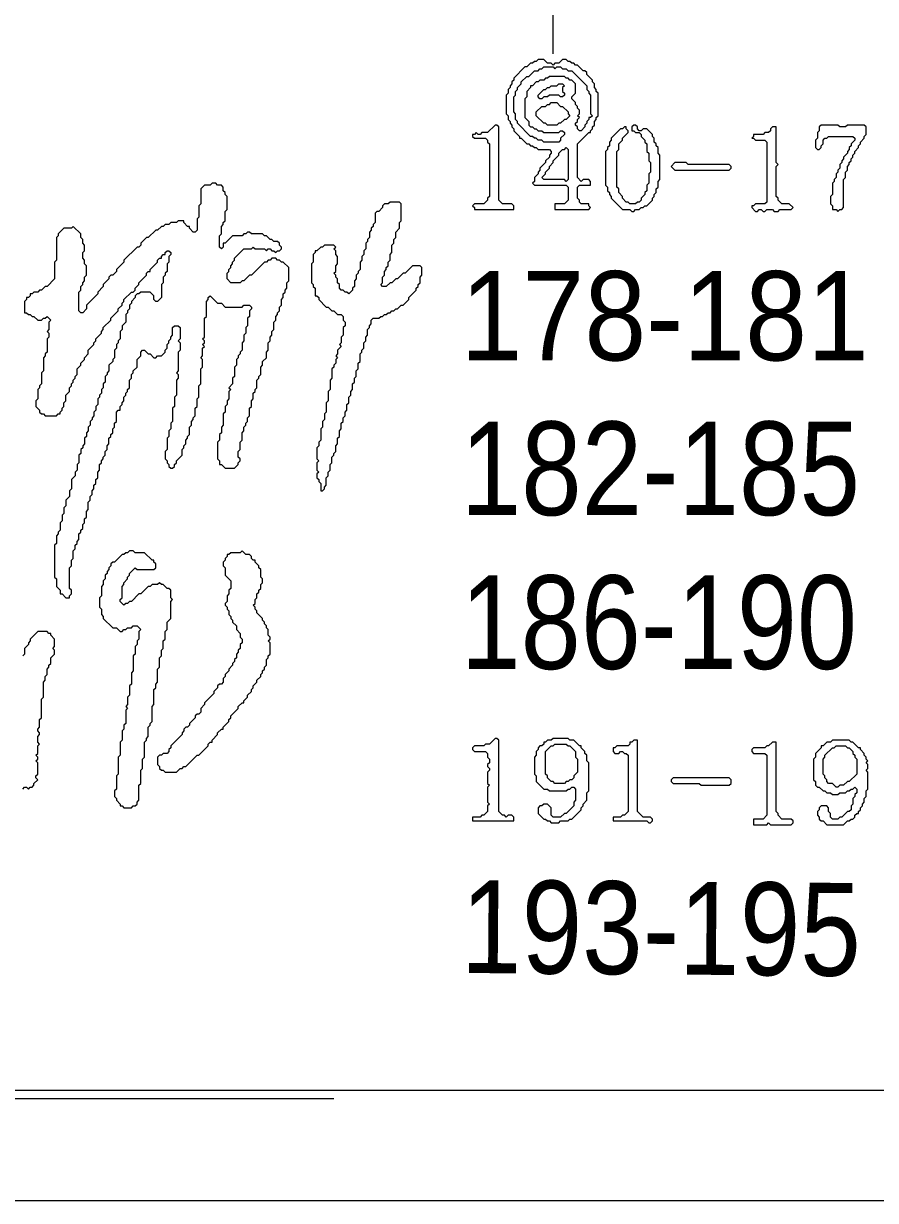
# Model space of a CAD drawing. Header units: millimetres. Extents: x 4 to 412, y 4 to 290.
# Drawn here: x 256.7 to 296.5, y 3.6 to 58.5 of the extents above; entities that cross this region are included whole.
import ezdxf

# ---------------------------------------------------------------- set-up
doc = ezdxf.new("R2010")
doc.units = ezdxf.units.MM
for name, color, linetype, lineweight in [('OCR_TEXT', 6, 'CONTINUOUS', 0), ('TRACE_CURVE', 6, 'CONTINUOUS', 0), ('TRACE_STRAIGHT', 5, 'CONTINUOUS', 0), ('TRACE_TEXT_SYMBOL', 6, 'CONTINUOUS', 0)]:
    doc.layers.add(name, color=color, linetype=linetype, lineweight=lineweight)
doc.styles.add('wqy-unicode', font='wqy-unicode')

msp = doc.modelspace()

# ---------------------------------------------------------------- linework, layer by layer
at = {"layer": 'TRACE_CURVE', "color": 6}
for points in [[(265.525, 51.056), (265.438, 50.968), (265.175, 50.968), (265, 50.793), (265, 50.093), (264.912, 50.005), (264.912, 49.479), (264.825, 49.392), (264.825, 48.866), (264.737, 48.779), (264.65, 48.779), (264.474, 48.954), (264.474, 49.042), (264.387, 49.042), (264.212, 49.217), (264.212, 49.304), (263.949, 49.304), (263.861, 49.217), (263.599, 49.217), (263.511, 49.129), (263.336, 49.129), (263.248, 49.042), (263.161, 49.042), (262.986, 48.866), (262.898, 48.866), (262.548, 48.516), (262.46, 48.516), (262.198, 48.253), (262.198, 48.166), (262.11, 48.078), (262.022, 48.078), (261.409, 47.465), (261.409, 47.378), (261.059, 47.027), (261.059, 46.94), (260.884, 46.765), (260.796, 46.765), (260.709, 46.677), (260.709, 46.59), (260.446, 46.327), (260.446, 46.239), (260.183, 45.977), (260.183, 45.889), (259.658, 45.363), (259.658, 45.188), (259.483, 45.013), (259.395, 45.013), (259.308, 45.101), (259.308, 45.977), (259.395, 46.064), (259.395, 46.239), (259.483, 46.327), (259.483, 46.414), (259.57, 46.502), (259.57, 46.677), (259.658, 46.765), (259.658, 47.203), (259.57, 47.29), (259.57, 47.465), (259.483, 47.553), (259.483, 47.816), (259.57, 47.903), (259.57, 48.166), (259.483, 48.253)], [(265.876, 48.078), (265.876, 48.604), (265.963, 48.691), (265.963, 49.042), (266.051, 49.129), (266.051, 49.217), (266.138, 49.304), (266.138, 49.742), (266.226, 49.83), (266.226, 50.443), (266.138, 50.53), (266.138, 50.618), (266.051, 50.706), (266.051, 50.881), (265.963, 50.968), (265.788, 50.968), (265.7, 51.056), (265.525, 51.056)], [(273.845, 50.18), (273.757, 50.093), (273.582, 50.093), (273.495, 50.005), (273.495, 49.917), (273.319, 49.742), (273.232, 49.742), (273.144, 49.655), (273.144, 49.217), (273.057, 49.129), (273.057, 49.042), (272.969, 48.954), (272.969, 48.866), (272.882, 48.779), (272.882, 48.516), (272.794, 48.429), (272.794, 48.341), (272.706, 48.253), (272.706, 47.991), (272.619, 47.903), (272.619, 47.728), (272.531, 47.64), (272.531, 47.465), (272.444, 47.378), (272.444, 47.027), (272.356, 46.94), (272.356, 46.852), (272.269, 46.765), (272.269, 46.59), (272.181, 46.502), (272.181, 46.239), (272.093, 46.152), (272.093, 46.064), (271.918, 45.889), (271.831, 45.977), (271.743, 45.977), (271.656, 46.064), (271.568, 46.064), (271.48, 46.152), (271.48, 46.327), (271.393, 46.414), (271.393, 46.59), (271.305, 46.677), (271.305, 46.765), (271.218, 46.852), (271.305, 46.94), (271.305, 47.203), (271.393, 47.29), (271.393, 47.64), (271.305, 47.728), (271.305, 47.903), (271.218, 47.991), (271.305, 48.078), (271.218, 48.166), (270.78, 48.166), (270.692, 48.078), (270.605, 48.078), (270.429, 47.903), (270.342, 47.903), (270.342, 47.816), (270.254, 47.728), (270.254, 47.378), (270.167, 47.29), (270.167, 46.414)], [(274.458, 45.363), (274.721, 45.626), (274.721, 45.714), (275.071, 46.064), (275.071, 46.152), (275.159, 46.239), (275.159, 46.327), (275.246, 46.414), (275.246, 46.677), (275.334, 46.765), (275.334, 47.115), (275.246, 47.203), (274.896, 47.203), (274.545, 46.852), (274.458, 46.852), (274.195, 46.59), (274.108, 46.59), (273.932, 46.414), (273.845, 46.414), (273.67, 46.239), (273.495, 46.239), (273.407, 46.327), (273.495, 46.414), (273.495, 46.677), (273.582, 46.765), (273.582, 46.94), (273.67, 47.027), (273.67, 47.115), (273.757, 47.203), (273.757, 47.378), (273.845, 47.465), (273.845, 47.728), (273.932, 47.816), (273.932, 48.166), (274.02, 48.253), (274.02, 48.429), (274.108, 48.516), (274.108, 48.779), (274.283, 48.954), (274.283, 49.217), (274.37, 49.304), (274.37, 50.093), (274.283, 50.18), (273.845, 50.18)], [(259.483, 48.253), (259.483, 48.429), (259.395, 48.516), (259.395, 48.691), (259.045, 49.042), (258.957, 48.954), (258.607, 48.954), (258.344, 48.691), (258.344, 48.604), (258.257, 48.516), (258.257, 47.465), (258.169, 47.378), (258.169, 46.59), (257.819, 46.239), (257.731, 46.239), (257.556, 46.064), (257.468, 46.064), (257.381, 45.977), (257.206, 45.977), (257.118, 45.889), (257.031, 45.889), (257.031, 45.801), (256.943, 45.714), (256.855, 45.714), (256.855, 45.626), (256.768, 45.539), (256.768, 45.013), (256.855, 45.013), (256.943, 44.926), (257.031, 44.926), (257.118, 44.838), (257.206, 44.838), (257.381, 44.663), (257.556, 44.663), (257.644, 44.75), (257.731, 44.75), (257.819, 44.838), (257.994, 44.663), (257.906, 44.575), (257.906, 44.225), (257.819, 44.137), (257.906, 44.05), (257.906, 43.875), (257.819, 43.787), (257.819, 43.174), (257.731, 43.087), (257.731, 42.999), (257.644, 42.911), (257.644, 42.298), (257.556, 42.211), (257.556, 41.685), (257.468, 41.598), (257.468, 41.51), (257.381, 41.423), (257.381, 40.985), (257.293, 40.897), (257.293, 40.634), (257.468, 40.459), (257.468, 40.372), (257.556, 40.284), (257.644, 40.284), (257.731, 40.197), (258.257, 40.197), (258.344, 40.284)], [(269.116, 46.502), (269.116, 47.115), (268.853, 47.378), (268.766, 47.378), (268.678, 47.465), (268.59, 47.465), (268.503, 47.553), (268.328, 47.553), (268.24, 47.465), (268.153, 47.465), (268.065, 47.378), (267.977, 47.378), (267.364, 46.765), (267.277, 46.765), (267.014, 46.502), (266.927, 46.502), (266.839, 46.414), (266.401, 46.414), (266.226, 46.59), (266.226, 46.852), (266.314, 46.94), (266.314, 47.027), (266.401, 47.115), (266.401, 47.203), (266.489, 47.29), (266.489, 47.378), (266.576, 47.465), (266.576, 47.553), (267.014, 47.991), (267.364, 47.991), (267.452, 48.078), (267.54, 47.991), (267.977, 47.991), (268.065, 47.903), (268.153, 47.991), (268.24, 47.991), (268.328, 47.903), (268.415, 47.903), (268.503, 47.816), (268.59, 47.903), (268.678, 47.903), (268.766, 47.991), (268.766, 48.078), (268.678, 48.166), (268.678, 48.253), (268.59, 48.341), (268.415, 48.341), (268.328, 48.429), (268.24, 48.429), (268.065, 48.604), (267.977, 48.604), (267.89, 48.691), (267.364, 48.691), (267.277, 48.779), (267.189, 48.779), (267.102, 48.691), (267.014, 48.691), (266.927, 48.604), (266.489, 48.604), (266.138, 48.253), (266.051, 48.253), (266.051, 48.078), (265.963, 47.991), (265.876, 48.078)], [(258.344, 40.284), (258.432, 40.284), (258.432, 40.372), (258.519, 40.459), (258.519, 40.547), (258.607, 40.634), (258.607, 40.81), (258.695, 40.897), (258.695, 41.16), (258.87, 41.335), (258.87, 41.51), (258.957, 41.598), (258.957, 41.685), (259.045, 41.773), (259.045, 41.861), (259.132, 41.948), (259.132, 42.036), (259.22, 42.123), (259.22, 42.386), (259.395, 42.561), (259.395, 42.649), (259.57, 42.824), (259.57, 42.911), (259.745, 43.087), (259.745, 43.262), (260.008, 43.524), (260.008, 43.612), (260.096, 43.7), (260.096, 43.787), (260.358, 44.05), (260.358, 44.137), (260.446, 44.225), (260.446, 44.313), (260.796, 44.663), (260.796, 44.75), (261.147, 45.101), (261.147, 45.188), (261.322, 45.363), (261.322, 45.451), (261.409, 45.539), (261.409, 45.626), (261.76, 45.977), (261.847, 45.977), (261.935, 46.064), (261.935, 46.152), (262.11, 46.327), (262.11, 46.414), (262.46, 46.765), (262.46, 46.852), (262.548, 46.94), (262.635, 46.94), (262.635, 47.027), (262.986, 47.378), (262.986, 47.465), (263.073, 47.553), (263.161, 47.553), (263.161, 47.64), (263.248, 47.728), (263.336, 47.728), (263.336, 47.816), (263.424, 47.903), (263.511, 47.903), (263.599, 47.816), (263.599, 47.728)], [(263.599, 47.728), (263.511, 47.64), (263.511, 47.378), (263.424, 47.29), (263.424, 46.94), (263.336, 46.852), (263.336, 46.765), (263.248, 46.677), (263.248, 46.414), (263.161, 46.327), (263.161, 45.714), (262.986, 45.539), (262.898, 45.539), (262.811, 45.626), (262.811, 45.801), (262.635, 45.977), (262.198, 45.977), (262.11, 45.889), (262.022, 45.889), (261.935, 45.801), (261.935, 45.714), (261.76, 45.539), (261.76, 45.451), (261.672, 45.363), (261.672, 45.188), (261.584, 45.101), (261.584, 45.013), (261.497, 44.926), (261.497, 44.575), (261.322, 44.4), (261.322, 44.225), (261.234, 44.137), (261.234, 43.787), (261.147, 43.7), (261.147, 43.612), (261.059, 43.524), (261.059, 43.349), (260.971, 43.262), (260.971, 42.911), (260.884, 42.824), (260.884, 42.736), (260.709, 42.561), (260.709, 42.298), (260.621, 42.211), (260.621, 42.123), (260.534, 42.036), (260.534, 41.773), (260.446, 41.685), (260.446, 41.51), (260.358, 41.423), (260.358, 41.248), (260.271, 41.16), (260.271, 41.072), (260.183, 40.985), (260.183, 40.722), (260.096, 40.634), (260.096, 40.459), (260.008, 40.372), (260.008, 40.197), (259.921, 40.109), (259.921, 40.021), (259.833, 39.934), (259.833, 39.759), (259.745, 39.671)], [(265.788, 38.971), (265.788, 38.182), (265.876, 38.095), (265.876, 37.92), (265.963, 37.92), (266.138, 37.745), (266.576, 37.745), (266.751, 37.92), (266.751, 38.007), (266.839, 38.095), (266.839, 38.182), (266.751, 38.27), (266.751, 38.533), (266.839, 38.62), (266.839, 38.971), (266.927, 39.058), (266.927, 39.408), (267.014, 39.496), (267.014, 39.671), (267.102, 39.759), (267.102, 39.846), (267.189, 39.934), (267.189, 40.109), (267.277, 40.197), (267.277, 40.547), (267.364, 40.634), (267.364, 40.897), (267.452, 40.985), (267.452, 41.248), (267.54, 41.335), (267.54, 41.423), (267.627, 41.51), (267.627, 41.861), (267.715, 41.948), (267.715, 42.036), (267.802, 42.123), (267.802, 42.474), (267.89, 42.561), (267.89, 42.736), (268.065, 42.911), (268.065, 43.174), (268.153, 43.262), (268.153, 43.612), (268.24, 43.7), (268.24, 43.875), (268.328, 43.962), (268.328, 44.137), (268.415, 44.225), (268.415, 44.575), (268.503, 44.663), (268.503, 44.838), (268.59, 44.926), (268.59, 45.013), (268.678, 45.101), (268.678, 45.276), (268.766, 45.363), (268.766, 45.626), (268.853, 45.714), (268.853, 45.889), (268.941, 45.977), (268.941, 46.064), (269.028, 46.152), (269.028, 46.414), (269.116, 46.502)], [(270.167, 46.414), (270.254, 46.327), (270.254, 46.239), (270.342, 46.152), (270.342, 45.801), (270.429, 45.801), (270.517, 45.714), (270.517, 45.626), (270.867, 45.276), (270.955, 45.276), (271.13, 45.101), (271.218, 45.101), (271.393, 44.926), (271.568, 44.926), (271.656, 44.838), (271.656, 44.663), (271.743, 44.575), (271.743, 44.4), (271.656, 44.313), (271.656, 43.962), (271.568, 43.875), (271.568, 43.612), (271.48, 43.524), (271.568, 43.437), (271.393, 43.262), (271.393, 43.087), (271.305, 42.999), (271.393, 42.911), (271.305, 42.824), (271.305, 42.649), (271.218, 42.561), (271.218, 42.474), (271.13, 42.386), (271.13, 41.948), (271.043, 41.861), (271.043, 41.423), (270.955, 41.335), (270.955, 40.897), (270.867, 40.81), (270.867, 40.372), (270.78, 40.284), (270.78, 40.021), (270.692, 39.934), (270.692, 39.671), (270.605, 39.584), (270.605, 39.058), (270.517, 38.971), (270.517, 38.795), (270.429, 38.708), (270.429, 38.182), (270.517, 38.095), (270.429, 38.007), (270.429, 37.657), (270.517, 37.569), (270.429, 37.482), (270.429, 37.307), (270.517, 37.219), (270.517, 37.132), (270.605, 37.044), (270.605, 36.694), (270.692, 36.694), (270.78, 36.781), (270.78, 36.869), (270.867, 36.956)], [(264.912, 41.072), (264.912, 41.598), (265, 41.685), (265, 42.386), (265.087, 42.474), (265.087, 42.824), (265, 42.911), (265.087, 42.999), (265.087, 43.349), (265.175, 43.437), (265.087, 43.524), (265.175, 43.612), (265.175, 43.7), (265.087, 43.787), (265.175, 43.875), (265.175, 44.75), (265.263, 44.838), (265.263, 45.539), (265.35, 45.626), (265.35, 45.714), (265.438, 45.801), (265.788, 45.451), (265.963, 45.451), (266.138, 45.276), (266.927, 45.276), (267.014, 45.363), (267.277, 45.363), (267.364, 45.276), (267.364, 45.188), (267.277, 45.101), (267.277, 44.838), (267.189, 44.75), (267.189, 44.4), (267.102, 44.313), (267.102, 44.05), (267.014, 43.962), (267.014, 43.7), (266.927, 43.612), (266.927, 43.262), (266.839, 43.174), (266.839, 43.087), (266.751, 42.999), (266.751, 42.911), (266.664, 42.824), (266.664, 42.561), (266.576, 42.474), (266.576, 42.036), (266.489, 41.948), (266.489, 41.685), (266.314, 41.51), (266.401, 41.423), (266.314, 41.335), (266.314, 40.985), (266.226, 40.897), (266.226, 40.722), (266.138, 40.634), (266.138, 40.372), (266.051, 40.284), (266.051, 39.759), (265.963, 39.671), (265.963, 39.408), (265.876, 39.321), (265.876, 39.058), (265.788, 38.971)], [(270.867, 36.956), (270.867, 37.307), (270.955, 37.394), (270.955, 37.569), (271.043, 37.657), (271.043, 37.92), (271.13, 38.007), (271.13, 38.27), (271.218, 38.358), (271.218, 38.445), (271.305, 38.533), (271.305, 38.795), (271.393, 38.883), (271.393, 39.146), (271.48, 39.233), (271.48, 39.496), (271.568, 39.584), (271.568, 39.846), (271.656, 39.934), (271.656, 40.109), (271.743, 40.197), (271.743, 40.372), (271.831, 40.459), (271.831, 40.722), (271.918, 40.81), (271.918, 41.072), (272.006, 41.16), (272.006, 41.335), (272.093, 41.423), (272.093, 41.685), (272.181, 41.773), (272.181, 41.948), (272.269, 42.036), (272.269, 42.298), (272.356, 42.386), (272.356, 42.649), (272.444, 42.736), (272.444, 43.087), (272.531, 43.174), (272.531, 43.262), (272.619, 43.349), (272.619, 43.612), (272.706, 43.7), (272.706, 43.875), (272.794, 43.962), (272.794, 44.225), (272.882, 44.313), (272.882, 44.4), (272.969, 44.488), (272.969, 44.663), (273.057, 44.75), (273.319, 44.75), (273.407, 44.838), (273.495, 44.838), (273.582, 44.926), (273.67, 44.926), (273.757, 45.013), (273.845, 45.013), (273.932, 45.101), (274.02, 45.101), (274.108, 45.188), (274.195, 45.188), (274.37, 45.363), (274.458, 45.363)], [(263.336, 43.262), (263.424, 43.349), (263.424, 43.524), (263.511, 43.612), (263.511, 43.7), (263.599, 43.787), (263.599, 43.875), (263.686, 43.962), (263.686, 44.313), (263.774, 44.4), (263.949, 44.4), (264.037, 44.313), (264.037, 43.787), (263.949, 43.7), (264.037, 43.612), (264.037, 43.262), (263.949, 43.174), (263.949, 42.298), (263.861, 42.211), (263.949, 42.123), (263.949, 41.948), (263.861, 41.861), (263.861, 41.16), (263.774, 41.072), (263.774, 40.634), (263.686, 40.547), (263.686, 39.934), (263.599, 39.846), (263.599, 39.584), (263.511, 39.496), (263.511, 39.233), (263.424, 39.146), (263.424, 38.62), (263.336, 38.533), (263.336, 38.182), (263.424, 38.095), (263.424, 38.007), (263.511, 37.92), (263.511, 37.832), (263.599, 37.745), (263.686, 37.745), (263.774, 37.832), (263.774, 37.92), (263.861, 38.007), (263.861, 38.095), (264.124, 38.358), (264.124, 38.62), (264.212, 38.708), (264.212, 38.795), (264.299, 38.883), (264.299, 39.058), (264.387, 39.146), (264.387, 39.233), (264.474, 39.321), (264.474, 39.671), (264.562, 39.759), (264.562, 39.934), (264.65, 40.021), (264.65, 40.109), (264.737, 40.197), (264.737, 40.547), (264.825, 40.634), (264.825, 40.985), (264.912, 41.072)], [(259.658, 35.73), (259.745, 35.818), (259.745, 36.168), (259.833, 36.256), (259.833, 36.431), (259.921, 36.518), (259.921, 36.694), (260.008, 36.781), (260.008, 36.956), (260.096, 37.044), (260.096, 37.219), (260.183, 37.307), (260.183, 37.569), (260.271, 37.657), (260.271, 37.92), (260.358, 38.007), (260.358, 38.095), (260.446, 38.182), (260.446, 38.27), (260.534, 38.358), (260.534, 38.533), (260.621, 38.62), (260.621, 38.795), (260.709, 38.883), (260.709, 39.146), (260.796, 39.233), (260.796, 39.321), (260.884, 39.408), (260.884, 39.584), (260.971, 39.671), (260.971, 39.846), (261.059, 39.934), (261.059, 40.372), (261.147, 40.459), (261.234, 40.459), (261.234, 40.634), (261.322, 40.722), (261.322, 40.81), (261.409, 40.897), (261.409, 41.072), (261.497, 41.16), (261.497, 41.248), (261.584, 41.335), (261.584, 41.423), (261.672, 41.51), (261.672, 41.861), (261.76, 41.948), (261.76, 42.123), (261.847, 42.211), (261.847, 42.298), (262.022, 42.474), (262.022, 42.824), (262.198, 42.999), (262.198, 43.174), (262.285, 43.262), (262.373, 43.262), (262.548, 43.087), (262.635, 43.087), (262.811, 42.911), (262.898, 42.911), (262.986, 42.999), (263.161, 42.999), (263.336, 43.174), (263.336, 43.262)], [(259.745, 39.671), (259.745, 39.496), (259.658, 39.408), (259.658, 39.233), (259.57, 39.146), (259.57, 38.883), (259.483, 38.795), (259.483, 38.708), (259.395, 38.62), (259.395, 38.445), (259.308, 38.358), (259.308, 38.007), (259.22, 37.92), (259.22, 37.657), (259.132, 37.569), (259.132, 37.394), (258.957, 37.219), (258.957, 36.781), (258.87, 36.694), (258.87, 36.431), (258.695, 36.256), (258.695, 35.993), (258.607, 35.905), (258.607, 35.643), (258.519, 35.555), (258.519, 35.292), (258.432, 35.205), (258.432, 34.855), (258.344, 34.767), (258.344, 34.679), (258.257, 34.592), (258.257, 34.242), (258.169, 34.154), (258.169, 32.665), (258.257, 32.578), (258.257, 32.227), (258.432, 32.052), (258.432, 31.877), (258.519, 31.877), (258.695, 31.702), (258.87, 31.702), (258.87, 31.789), (258.957, 31.877), (258.957, 32.052), (258.87, 32.14), (258.87, 33.103), (258.957, 33.191), (258.957, 33.453), (259.045, 33.541), (259.045, 33.891), (259.132, 33.979), (259.132, 34.154), (259.22, 34.242), (259.22, 34.329), (259.308, 34.417), (259.308, 34.679), (259.395, 34.767), (259.395, 34.855), (259.483, 34.942), (259.483, 35.117), (259.57, 35.205), (259.57, 35.38), (259.658, 35.468), (259.658, 35.73)]]:
    msp.add_lwpolyline(points, dxfattribs=at)
at = {"layer": 'TRACE_STRAIGHT', "color": 5}
for p, q in [((281.457, 78.341), (281.457, 57.098)), ((14.236, 8.327), (271.213, 8.327)), ((163.708, 8.705), (389.542, 8.705)), ((3.793, 3.558), (412.103, 3.558))]:
    msp.add_line(p, q, dxfattribs=at)
at = {"layer": 'TRACE_TEXT_SYMBOL', "color": 6}
for points in [[(280.763, 56.836), (280.676, 56.748), (280.588, 56.748), (280.501, 56.661), (280.413, 56.661), (280.238, 56.485), (280.15, 56.485), (279.625, 55.96), (279.625, 55.872), (279.537, 55.785), (279.537, 55.697), (279.45, 55.61), (279.45, 55.522), (279.362, 55.435), (279.362, 55.259), (279.275, 55.172), (279.275, 54.296), (279.362, 54.209), (279.362, 54.033), (279.45, 53.946), (279.45, 53.858), (279.537, 53.771), (279.537, 53.683), (279.625, 53.595), (279.625, 53.508), (279.888, 53.245), (279.888, 53.158), (279.975, 53.158), (280.238, 52.895), (280.325, 52.895), (280.413, 52.807), (280.501, 52.807), (280.588, 52.72), (280.676, 52.72), (280.763, 52.632), (281.289, 52.632), (281.376, 52.545), (281.376, 52.457), (281.289, 52.369), (281.289, 52.282), (281.114, 52.107), (281.114, 52.019), (280.851, 51.756), (280.851, 51.669), (280.763, 51.581), (280.763, 51.494), (280.588, 51.319), (280.588, 51.143), (280.501, 51.056), (280.588, 50.968), (282.077, 50.968), (282.164, 50.881), (282.164, 50.268), (281.989, 50.093), (281.551, 50.093), (281.551, 49.83), (283.128, 49.83), (283.215, 49.917), (283.128, 50.005), (283.128, 50.093), (282.777, 50.093), (282.69, 50.18), (282.69, 50.268), (282.602, 50.355)], [(282.602, 50.355), (282.602, 50.881), (282.69, 50.968), (283.215, 50.968), (283.215, 51.143), (283.128, 51.231), (282.865, 51.231), (282.777, 51.143), (282.602, 51.319), (282.602, 52.895), (283.128, 53.42), (283.215, 53.42), (283.215, 53.508), (283.303, 53.595), (283.303, 53.683), (283.39, 53.771), (283.39, 53.946), (283.478, 54.033), (283.478, 54.121), (283.566, 54.209), (283.566, 55.259), (283.478, 55.347), (283.478, 55.435), (283.39, 55.522), (283.39, 55.697), (283.303, 55.785), (283.303, 55.872), (283.04, 56.135), (283.04, 56.223), (282.953, 56.31), (282.865, 56.31), (282.602, 56.573), (282.515, 56.573), (282.427, 56.661), (282.34, 56.661), (282.252, 56.748), (282.164, 56.748), (282.077, 56.836), (281.902, 56.836), (281.727, 56.661), (281.551, 56.661), (281.464, 56.573), (281.376, 56.661), (281.201, 56.661), (281.026, 56.836), (280.763, 56.836)], [(280.325, 53.946), (280.325, 53.771), (280.413, 53.683), (280.501, 53.683), (280.588, 53.595), (280.676, 53.595), (280.763, 53.508), (280.938, 53.508), (281.026, 53.42), (281.727, 53.42), (281.814, 53.508), (281.902, 53.508), (281.989, 53.42), (281.989, 53.333), (281.814, 53.158), (281.814, 53.07), (281.727, 52.982), (281.026, 52.982), (280.938, 53.07), (280.763, 53.07), (280.676, 53.158), (280.588, 53.158), (280.501, 53.245), (280.413, 53.245), (279.8, 53.858), (279.8, 53.946), (279.712, 54.033), (279.712, 54.296), (279.625, 54.384), (279.625, 55.084), (279.712, 55.172), (279.712, 55.347), (279.8, 55.435), (279.8, 55.522), (279.975, 55.697), (279.975, 55.785), (280.238, 56.048), (280.325, 56.048), (280.588, 56.31), (280.763, 56.31), (280.851, 56.398), (280.938, 56.398)], [(280.938, 56.398), (281.026, 56.485), (281.464, 56.485), (281.551, 56.398), (281.639, 56.485), (281.814, 56.485), (281.902, 56.398), (282.077, 56.398), (282.164, 56.31), (282.34, 56.31), (283.04, 55.61), (283.04, 55.435), (283.128, 55.347), (283.128, 55.259), (283.215, 55.172), (283.215, 54.296), (283.303, 54.209), (283.215, 54.121), (283.128, 54.121), (283.128, 54.033), (283.04, 53.946), (283.04, 53.858), (282.953, 53.771), (282.953, 53.683), (282.777, 53.508), (282.69, 53.508), (282.602, 53.595), (282.602, 53.683), (282.515, 53.771), (282.515, 53.858), (282.602, 53.946), (282.602, 54.033), (282.69, 54.121), (282.602, 54.209), (282.69, 54.296), (282.69, 54.471), (282.602, 54.559), (282.602, 54.646), (282.515, 54.734), (282.515, 54.822), (282.34, 54.997), (282.34, 55.084), (282.515, 55.259), (282.515, 55.697), (282.34, 55.872), (282.252, 55.872), (282.164, 55.96), (282.077, 55.96), (281.989, 56.048), (281.289, 56.048), (281.201, 55.96), (281.114, 55.96), (281.026, 55.872), (280.851, 55.872), (280.763, 55.785), (280.676, 55.785), (280.501, 55.61), (280.413, 55.61), (280.413, 55.522), (280.238, 55.347), (280.238, 55.084), (280.15, 54.997), (280.15, 54.121), (280.325, 53.946)], [(285.23, 53.771), (285.142, 53.683), (285.142, 53.508), (285.23, 53.508), (285.317, 53.42), (285.492, 53.42), (285.58, 53.333), (285.58, 53.245), (285.755, 53.07), (285.755, 52.982), (285.843, 52.895), (285.843, 52.545), (285.93, 52.457), (285.93, 52.107), (286.018, 52.019), (286.018, 51.581), (285.93, 51.494), (285.93, 51.056), (285.843, 50.968), (285.843, 50.706), (285.755, 50.618), (285.755, 50.53), (285.58, 50.355), (285.58, 50.268), (285.492, 50.18), (285.405, 50.18), (285.317, 50.093), (285.054, 50.093), (284.967, 50.18), (284.879, 50.18), (284.704, 50.355), (284.704, 50.443), (284.529, 50.618), (284.529, 50.793), (284.441, 50.881), (284.441, 52.545), (284.529, 52.632), (284.529, 52.895), (284.704, 53.07), (284.704, 53.158), (284.967, 53.42), (284.967, 53.508), (284.879, 53.595), (284.879, 53.683), (284.792, 53.683), (284.704, 53.595), (284.617, 53.595), (284.179, 53.158), (284.179, 53.07), (284.091, 52.982), (284.091, 52.807), (284.004, 52.72), (284.004, 52.632), (283.916, 52.545), (283.916, 50.968), (284.004, 50.881), (284.004, 50.706), (284.091, 50.618), (284.091, 50.53), (284.179, 50.443), (284.179, 50.355), (284.704, 49.83), (285.054, 49.83), (285.142, 49.742)], [(285.142, 49.742), (285.23, 49.742), (285.317, 49.83), (285.492, 49.83), (285.58, 49.917), (285.667, 49.917), (285.755, 50.005), (285.843, 50.005), (286.105, 50.268), (286.105, 50.355), (286.193, 50.443), (286.193, 50.53), (286.28, 50.618), (286.28, 50.793), (286.368, 50.881), (286.368, 51.143), (286.456, 51.231), (286.456, 52.369), (286.368, 52.457), (286.368, 52.72), (286.28, 52.807), (286.28, 52.895), (286.193, 52.982), (286.193, 53.158), (286.105, 53.245), (286.105, 53.333), (285.843, 53.595), (285.667, 53.595), (285.58, 53.508), (285.492, 53.508), (285.405, 53.595), (285.405, 53.683), (285.317, 53.771), (285.23, 53.771)], [(293.987, 53.771), (293.899, 53.683), (293.899, 53.508), (293.812, 53.42), (293.812, 53.158), (293.724, 53.07), (293.724, 52.72), (293.812, 52.632), (293.899, 52.632), (293.987, 52.72), (293.987, 52.807), (294.075, 52.895), (294.075, 53.07), (294.162, 53.158), (294.25, 53.158), (294.337, 53.245), (295.476, 53.245), (295.563, 53.158), (295.563, 53.07), (295.388, 52.895), (295.388, 52.807), (295.301, 52.72), (295.301, 52.632), (295.213, 52.545), (295.213, 52.457), (295.038, 52.282), (295.038, 52.194), (294.95, 52.107), (294.95, 52.019), (294.863, 51.932), (294.863, 51.756), (294.775, 51.669), (294.775, 51.581), (294.688, 51.494), (294.688, 51.319), (294.6, 51.231), (294.6, 51.143), (294.512, 51.056), (294.512, 50.53), (294.425, 50.443), (294.425, 50.093), (294.512, 50.005), (294.512, 49.83), (294.688, 49.83), (294.775, 49.742), (294.863, 49.83), (294.95, 49.83), (295.038, 49.917), (295.038, 51.231), (295.125, 51.319), (295.125, 51.581), (295.213, 51.669), (295.213, 51.844), (295.301, 51.932), (295.301, 52.019), (295.388, 52.107), (295.388, 52.194), (295.476, 52.282), (295.476, 52.369), (295.563, 52.457), (295.563, 52.545), (295.738, 52.72), (295.738, 52.807), (295.826, 52.895)], [(295.826, 52.895), (295.826, 52.982), (296.001, 53.158), (296.001, 53.245), (296.089, 53.333), (296.089, 53.683), (296.001, 53.771), (295.213, 53.771), (295.125, 53.683), (294.863, 53.683), (294.775, 53.771), (293.987, 53.771)], [(261.672, 33.891), (261.584, 33.804), (261.497, 33.804), (261.409, 33.716), (261.322, 33.716), (260.971, 33.366), (260.884, 33.366), (260.796, 33.278), (260.796, 33.191), (260.709, 33.103), (260.709, 33.016), (260.621, 32.928), (260.621, 32.84), (260.534, 32.753), (260.534, 32.578), (260.446, 32.49), (260.446, 32.315), (260.358, 32.227), (260.358, 31.789), (260.271, 31.702), (260.271, 31.264), (260.358, 31.176), (260.358, 30.914), (260.446, 30.826), (260.446, 30.739), (260.884, 30.301), (261.059, 30.301), (261.234, 30.126), (261.322, 30.126), (261.409, 30.213), (261.497, 30.213), (261.584, 30.301), (261.76, 30.301), (261.847, 30.388), (262.022, 30.388), (262.198, 30.213), (262.11, 30.126), (262.11, 29.775), (262.022, 29.688), (262.022, 29.513), (261.935, 29.425), (261.935, 29.075), (261.847, 28.987), (261.847, 28.287), (261.76, 28.199), (261.76, 27.673), (261.672, 27.586), (261.672, 27.148), (261.584, 27.06), (261.584, 26.71), (261.497, 26.623), (261.584, 26.535), (261.497, 26.447), (261.497, 25.834), (261.409, 25.747), (261.409, 25.572), (261.322, 25.484), (261.322, 25.046), (261.234, 24.959), (261.234, 24.346), (261.147, 24.258), (261.147, 23.47), (261.059, 23.382), (261.059, 22.769)], [(261.672, 31.527), (261.584, 31.439), (261.497, 31.439), (261.409, 31.352), (261.234, 31.527), (261.234, 31.614), (261.322, 31.702), (261.322, 32.227), (261.409, 32.315), (261.409, 32.402), (261.584, 32.578), (261.584, 32.665), (261.672, 32.753), (261.672, 32.84), (261.935, 33.103), (262.022, 33.016), (262.811, 33.016), (262.898, 33.103), (262.898, 33.278), (262.811, 33.366), (262.811, 33.453), (262.723, 33.453), (262.373, 33.804), (261.935, 33.804), (261.847, 33.891), (261.672, 33.891)], [(266.927, 33.891), (266.839, 33.804), (266.401, 33.804), (266.314, 33.716), (266.226, 33.716), (266.226, 33.629), (266.138, 33.541), (266.138, 33.453), (266.051, 33.366), (266.051, 33.191), (266.138, 33.103), (266.138, 32.753), (266.401, 32.49), (266.401, 32.14), (266.314, 32.052), (266.314, 31.877), (266.226, 31.789), (266.226, 31.527), (266.138, 31.439), (266.138, 31.352), (266.226, 31.264), (266.226, 31.176), (266.314, 31.089), (266.314, 30.914), (266.401, 30.826), (266.401, 30.739), (266.489, 30.651), (266.489, 30.563), (266.664, 30.388), (266.664, 30.213), (266.839, 30.038), (266.839, 29.863), (266.927, 29.775), (266.927, 29.6), (266.839, 29.513), (266.839, 29.337), (266.751, 29.25), (266.751, 29.162), (266.664, 29.075), (266.664, 28.9), (266.576, 28.812), (266.576, 28.724), (266.489, 28.637), (266.489, 28.549), (266.314, 28.374), (266.314, 28.287), (266.138, 28.111), (266.138, 28.024), (266.051, 27.936), (266.051, 27.761), (265.963, 27.673), (265.876, 27.673), (265.788, 27.586), (265.788, 27.498), (265.613, 27.323), (265.613, 27.236), (265.175, 26.798), (265.175, 26.71), (265, 26.535), (265, 26.36), (264.912, 26.272), (264.825, 26.272), (264.737, 26.185), (264.737, 26.097)], [(267.977, 28.462), (268.065, 28.549), (268.065, 28.812), (268.153, 28.9), (268.153, 28.987), (268.24, 29.075), (268.24, 29.6), (268.153, 29.688), (268.24, 29.775), (268.24, 29.863), (268.153, 29.95), (268.153, 30.213), (268.065, 30.301), (268.065, 30.388), (267.977, 30.476), (267.977, 30.563), (267.89, 30.651), (267.89, 30.739), (267.627, 31.001), (267.627, 31.089), (267.54, 31.176), (267.54, 31.264), (267.452, 31.352), (267.54, 31.439), (267.54, 31.614), (267.627, 31.702), (267.627, 31.877), (267.715, 31.965), (267.715, 32.052), (267.802, 32.14), (267.802, 32.315), (267.89, 32.402), (267.89, 32.578), (267.802, 32.665), (267.802, 33.016), (267.715, 33.103), (267.715, 33.191), (267.54, 33.366), (267.54, 33.453), (267.452, 33.453), (267.364, 33.541), (267.364, 33.629), (267.277, 33.716), (267.102, 33.716), (266.927, 33.891)], [(261.059, 22.769), (260.971, 22.682), (260.971, 22.419), (261.059, 22.331), (261.059, 22.244), (261.234, 22.069), (261.234, 21.981), (261.322, 21.981), (261.409, 21.894), (261.76, 21.894), (261.847, 21.981), (261.935, 21.981), (262.022, 22.069), (262.022, 22.156), (262.11, 22.244), (262.11, 22.944), (262.198, 23.032), (262.198, 23.645), (262.285, 23.733), (262.285, 24.171), (262.373, 24.258), (262.373, 24.959), (262.46, 25.046), (262.46, 25.134), (262.548, 25.221), (262.548, 25.659), (262.635, 25.747), (262.635, 25.834), (262.723, 25.922), (262.723, 26.623), (262.811, 26.71), (262.811, 27.411), (262.898, 27.498), (262.898, 27.673), (262.986, 27.761), (262.986, 28.374), (263.073, 28.462), (263.073, 28.9), (263.161, 28.987), (263.161, 29.25), (263.248, 29.337), (263.248, 29.688), (263.336, 29.775), (263.336, 30.126), (263.424, 30.213), (263.424, 30.563), (263.599, 30.739), (263.599, 31.527), (263.686, 31.614), (263.599, 31.702), (263.599, 32.052), (263.511, 32.14), (263.424, 32.14), (263.248, 32.315), (263.161, 32.315), (263.073, 32.402), (262.986, 32.315), (262.723, 32.315), (262.635, 32.227), (262.548, 32.227), (262.198, 31.877), (262.11, 31.877), (261.76, 31.527), (261.672, 31.527)], [(257.381, 30.126), (257.031, 29.775), (257.031, 29.688), (256.943, 29.6), (256.943, 29.513), (256.768, 29.337), (256.768, 29.075), (256.68, 28.987)], [(257.644, 27.06), (257.644, 27.761), (257.731, 27.849), (257.731, 28.024), (257.819, 28.111), (257.819, 28.374), (257.906, 28.462), (257.906, 28.549), (257.994, 28.637), (257.994, 28.9), (258.169, 29.075), (258.169, 29.25), (258.082, 29.337), (258.169, 29.425), (258.169, 29.775), (257.994, 29.95), (257.994, 30.038), (257.906, 30.038), (257.819, 30.126), (257.381, 30.126)], [(264.737, 26.097), (264.474, 25.834), (264.474, 25.747), (264.387, 25.659), (264.299, 25.659), (264.212, 25.572), (264.212, 25.484), (264.124, 25.397), (264.124, 25.309), (263.599, 24.784), (263.599, 24.696), (263.511, 24.608), (263.511, 24.521), (263.424, 24.433), (263.248, 24.433), (263.161, 24.346), (263.073, 24.346), (262.986, 24.258), (262.986, 23.908), (263.073, 23.82), (263.073, 23.733), (263.161, 23.645), (263.248, 23.645), (263.336, 23.557), (263.861, 23.557), (264.037, 23.733), (264.124, 23.733), (264.212, 23.82), (264.299, 23.82), (264.825, 24.346), (264.912, 24.346), (265.35, 24.784), (265.35, 24.871), (265.438, 24.959), (265.525, 24.959), (265.525, 25.046), (265.788, 25.309), (265.788, 25.397), (265.963, 25.572), (266.051, 25.572), (266.051, 25.659), (266.314, 25.922), (266.314, 26.01), (266.401, 26.097), (266.401, 26.185), (266.751, 26.535), (266.751, 26.623), (266.927, 26.798), (267.014, 26.798), (267.014, 26.885), (267.189, 27.06), (267.189, 27.148), (267.364, 27.323), (267.364, 27.411), (267.452, 27.498), (267.452, 27.586), (267.627, 27.761), (267.627, 27.849), (267.802, 28.024), (267.802, 28.111), (267.89, 28.199), (267.89, 28.287), (267.977, 28.374), (267.977, 28.462)], [(256.68, 22.769), (256.768, 22.857), (256.855, 22.857), (256.943, 22.769), (257.031, 22.857), (257.118, 22.857), (257.206, 22.944), (257.206, 23.032), (257.381, 23.207), (257.293, 23.295), (257.293, 23.382), (257.381, 23.47), (257.381, 23.995), (257.293, 24.083), (257.381, 24.171), (257.381, 24.258), (257.293, 24.346), (257.381, 24.433), (257.381, 24.784), (257.468, 24.871), (257.381, 24.959), (257.381, 25.221), (257.468, 25.309), (257.468, 25.397), (257.381, 25.484), (257.381, 25.572), (257.468, 25.659), (257.468, 26.01), (257.556, 26.097), (257.556, 26.973), (257.644, 27.06)], [(281.464, 25.134), (281.376, 25.046), (281.201, 25.046), (281.114, 24.959), (281.026, 24.959), (281.026, 24.871), (280.938, 24.784), (280.851, 24.784), (280.763, 24.696), (280.763, 24.608), (280.676, 24.521), (280.676, 24.346), (280.588, 24.258), (280.588, 23.47), (280.676, 23.382), (280.676, 23.12), (281.026, 22.769), (281.201, 22.769), (281.289, 22.682), (282.077, 22.682), (282.164, 22.769), (282.252, 22.769), (282.34, 22.857), (282.427, 22.857), (282.515, 22.769), (282.515, 22.244), (282.427, 22.156), (282.427, 21.981), (282.077, 21.631), (281.989, 21.631), (281.814, 21.456), (281.464, 21.456), (281.376, 21.543), (281.376, 21.894), (281.201, 22.069), (281.026, 22.069), (280.938, 21.981), (280.851, 21.981), (280.763, 21.894), (280.763, 21.631), (281.026, 21.368), (281.114, 21.368), (281.201, 21.281), (281.289, 21.281), (281.376, 21.193), (281.727, 21.193), (281.814, 21.281), (282.164, 21.281), (282.252, 21.368), (282.34, 21.368), (282.777, 21.806), (282.777, 21.894), (282.865, 21.981), (282.865, 22.069), (283.04, 22.244), (283.04, 22.594), (283.128, 22.682), (283.128, 23.995), (283.04, 24.083), (283.04, 24.346), (282.953, 24.433), (282.953, 24.521), (282.777, 24.696), (282.777, 24.784)], [(282.777, 24.784), (282.69, 24.784), (282.427, 25.046), (282.252, 25.046), (282.164, 25.134), (281.464, 25.134)], [(294.512, 25.046), (294.425, 24.959), (294.25, 24.959), (294.075, 24.784), (293.987, 24.784), (293.987, 24.696), (293.724, 24.433), (293.724, 24.258), (293.637, 24.171), (293.637, 23.207), (293.724, 23.12), (293.724, 22.944), (293.812, 22.857), (293.899, 22.857), (294.075, 22.682), (294.162, 22.682), (294.25, 22.594), (294.425, 22.594), (294.512, 22.507), (294.775, 22.507), (294.863, 22.594), (295.125, 22.594), (295.213, 22.682), (295.301, 22.682), (295.388, 22.769), (295.476, 22.769), (295.563, 22.857), (295.651, 22.769), (295.651, 22.594), (295.563, 22.507), (295.563, 22.419), (295.476, 22.331), (295.476, 22.069), (295.388, 21.981), (295.388, 21.806), (295.301, 21.718), (295.213, 21.718), (294.95, 21.456), (294.863, 21.456), (294.775, 21.368), (294.512, 21.368), (294.425, 21.456), (294.425, 21.631), (294.337, 21.718), (294.337, 21.894), (294.25, 21.981), (293.987, 21.981), (293.899, 21.894), (293.899, 21.806), (293.812, 21.718), (293.812, 21.543), (293.899, 21.456), (293.899, 21.368), (293.987, 21.281), (294.075, 21.281), (294.25, 21.105), (295.038, 21.105), (295.213, 21.281), (295.301, 21.281), (295.388, 21.368), (295.476, 21.368), (295.563, 21.456), (295.563, 21.543), (295.651, 21.631)], [(295.651, 21.631), (295.738, 21.631), (295.738, 21.718), (295.826, 21.806), (295.826, 21.894), (295.914, 21.981), (295.914, 22.069), (296.001, 22.156), (296.001, 22.331), (296.089, 22.419), (296.089, 22.682), (296.176, 22.769), (296.176, 23.557), (296.089, 23.645), (296.176, 23.733), (296.176, 23.908), (296.089, 23.995), (296.176, 24.083), (296.089, 24.171), (296.089, 24.258), (296.001, 24.346), (296.001, 24.433), (295.826, 24.608), (295.826, 24.696), (295.738, 24.696), (295.476, 24.959), (295.388, 24.959), (295.301, 25.046), (294.512, 25.046)]]:
    msp.add_lwpolyline(points, dxfattribs=at)
for points in [[(281.639, 55.61), (281.727, 55.697), (281.902, 55.697), (281.989, 55.61), (281.902, 55.522), (281.902, 55.347), (281.989, 55.259), (281.989, 55.172), (281.902, 55.084), (281.814, 55.084), (281.727, 55.172), (281.289, 55.172), (281.201, 55.084), (281.026, 55.084), (280.938, 54.997), (280.851, 54.997), (280.763, 55.084), (280.763, 55.172), (281.026, 55.435), (281.114, 55.435), (281.201, 55.522), (281.289, 55.522), (281.376, 55.61)], [(281.289, 54.734), (281.376, 54.822), (281.639, 54.822), (281.814, 54.646), (281.902, 54.646), (282.164, 54.384), (282.164, 54.296), (282.252, 54.209), (282.077, 54.033), (281.989, 54.033), (281.814, 53.858), (281.727, 53.858), (281.639, 53.771), (281.201, 53.771), (281.114, 53.858), (281.026, 53.858), (280.676, 54.209), (280.676, 54.384), (280.938, 54.646), (281.114, 54.646), (281.201, 54.734)], [(278.749, 53.771), (278.399, 53.42), (278.136, 53.42), (278.048, 53.333), (277.961, 53.333), (277.873, 53.42), (277.786, 53.333), (277.698, 53.333), (277.698, 53.245), (277.786, 53.158), (278.311, 53.158), (278.399, 53.07), (278.399, 52.982), (278.486, 52.895), (278.486, 50.443), (278.399, 50.355), (278.399, 50.268), (278.224, 50.093), (277.786, 50.093), (277.698, 50.005), (277.786, 49.917), (277.786, 49.83), (279.625, 49.83), (279.625, 50.005), (279.537, 50.093), (279.099, 50.093), (278.924, 50.268), (278.924, 53.683), (278.837, 53.771)], [(291.71, 53.683), (291.622, 53.595), (291.622, 53.508), (291.535, 53.42), (291.36, 53.42), (291.272, 53.333), (290.834, 53.333), (290.834, 53.245), (290.747, 53.158), (290.834, 53.158), (290.922, 53.07), (291.36, 53.07), (291.447, 52.982), (291.447, 50.18), (291.36, 50.093), (290.922, 50.093), (290.834, 50.005), (290.747, 50.005), (290.747, 49.917), (290.922, 49.742), (291.009, 49.742), (291.097, 49.83), (291.185, 49.83), (291.272, 49.742), (291.36, 49.742), (291.447, 49.83), (291.71, 49.83), (291.798, 49.742), (291.973, 49.742), (292.06, 49.83), (292.586, 49.83), (292.673, 49.917), (292.498, 50.093), (292.148, 50.093), (291.973, 50.268), (291.973, 50.355), (291.885, 50.443), (291.885, 51.844), (291.973, 51.932), (291.885, 52.019), (291.885, 53.683)], [(281.989, 52.632), (282.077, 52.72), (282.164, 52.632), (282.164, 51.231), (282.077, 51.143), (281.989, 51.231), (281.026, 51.231), (280.938, 51.319), (281.114, 51.494), (281.114, 51.581), (281.289, 51.756), (281.289, 51.844), (281.464, 52.019), (281.464, 52.107), (281.727, 52.369), (281.727, 52.457), (281.902, 52.632)], [(287.156, 52.019), (286.981, 51.844), (287.156, 51.669), (289.696, 51.669), (289.783, 51.756), (289.783, 51.844), (289.696, 51.932), (287.769, 51.932), (287.682, 52.019)], [(278.749, 25.134), (278.486, 24.871), (278.311, 24.871), (278.224, 24.784), (277.786, 24.784), (277.698, 24.696), (277.698, 24.608), (277.786, 24.521), (278.311, 24.521), (278.399, 24.433), (278.399, 24.258), (278.486, 24.171), (278.486, 23.995), (278.399, 23.908), (278.399, 23.82), (278.486, 23.733), (278.486, 23.645), (278.399, 23.557), (278.399, 23.032), (278.486, 22.944), (278.399, 22.857), (278.399, 22.156), (278.486, 22.069), (278.399, 21.981), (278.399, 21.718), (278.224, 21.543), (278.136, 21.543), (278.048, 21.456), (277.698, 21.456), (277.698, 21.281), (279.625, 21.281), (279.625, 21.456), (279.537, 21.543), (279.362, 21.543), (279.275, 21.456), (279.187, 21.543), (279.099, 21.543), (278.924, 21.718), (278.924, 25.046), (278.837, 25.134)], [(281.464, 24.784), (281.551, 24.871), (282.077, 24.871), (282.164, 24.784), (282.252, 24.784), (282.515, 24.521), (282.515, 24.258), (282.602, 24.171), (282.602, 23.557), (282.427, 23.382), (282.427, 23.295), (282.34, 23.207), (282.252, 23.207), (282.164, 23.12), (282.077, 23.12), (281.989, 23.032), (281.551, 23.032), (281.464, 23.12), (281.376, 23.12), (281.201, 23.295), (281.201, 23.382), (281.114, 23.47), (281.114, 24.521), (281.376, 24.784)], [(285.23, 25.046), (285.142, 24.959), (285.054, 24.959), (285.054, 24.871), (284.967, 24.784), (284.441, 24.784), (284.354, 24.696), (284.266, 24.696), (284.266, 24.521), (284.354, 24.433), (284.529, 24.433), (284.617, 24.521), (284.704, 24.521), (284.792, 24.433), (284.879, 24.433), (284.967, 24.346), (284.967, 21.718), (284.792, 21.543), (284.704, 21.543), (284.617, 21.456), (284.266, 21.456), (284.266, 21.281), (285.843, 21.281), (285.93, 21.193), (286.018, 21.193), (286.105, 21.281), (286.105, 21.368), (286.018, 21.456), (285.667, 21.456), (285.405, 21.718), (285.405, 25.046)], [(291.71, 24.959), (291.535, 24.784), (291.447, 24.784), (291.36, 24.696), (290.834, 24.696), (290.747, 24.608), (290.747, 24.521), (290.834, 24.433), (291.36, 24.433), (291.447, 24.346), (291.447, 21.543), (291.272, 21.368), (290.834, 21.368), (290.834, 21.105), (291.447, 21.105), (291.535, 21.193), (291.622, 21.105), (292.586, 21.105), (292.673, 21.193), (292.673, 21.281), (292.586, 21.368), (292.148, 21.368), (291.973, 21.543), (291.973, 21.631), (291.885, 21.718), (291.885, 24.959)], [(294.6, 24.696), (294.688, 24.784), (295.125, 24.784), (295.213, 24.696), (295.301, 24.696), (295.476, 24.521), (295.476, 24.433), (295.563, 24.346), (295.563, 24.258), (295.651, 24.171), (295.651, 23.47), (295.301, 23.12), (295.213, 23.12), (295.038, 22.944), (294.863, 22.944), (294.775, 22.857), (294.688, 22.857), (294.512, 23.032), (294.337, 23.032), (294.25, 23.12), (294.25, 23.207), (294.162, 23.295), (294.162, 23.382), (294.075, 23.47), (294.075, 24.171), (294.162, 24.258), (294.162, 24.346), (294.512, 24.696)], [(287.069, 23.295), (286.981, 23.207), (286.981, 23.12), (287.069, 23.032), (288.295, 23.032), (288.382, 22.944), (289.696, 22.944), (289.783, 23.032), (289.783, 23.207), (289.696, 23.295)]]:
    msp.add_lwpolyline(points, close=True, dxfattribs=at)

# ---------------------------------------------------------------- texts
at = {"layer": 'OCR_TEXT', "color": 6, "style": 'wqy-unicode'}
for s, height, width, p in [('178-181', 4.1668, 0.933117, (277.139, 42.786)), ('182-185', 4.3717, 0.869954, (277.142, 35.558)), ('186-190', 4.3717, 0.863377, (277.142, 28.377))]:
    msp.add_text(s, height=height, dxfattribs=dict(at, width=width)).set_placement(p)
at = {"layer": 'OCR_TEXT', "color": 6, "style": 'wqy-unicode', "width": 0.878017}
msp.add_text('193-195', height=4.3376, rotation=-0.4308, dxfattribs=at).set_placement((277.143, 14.182))

doc.saveas('drawing.dxf')
